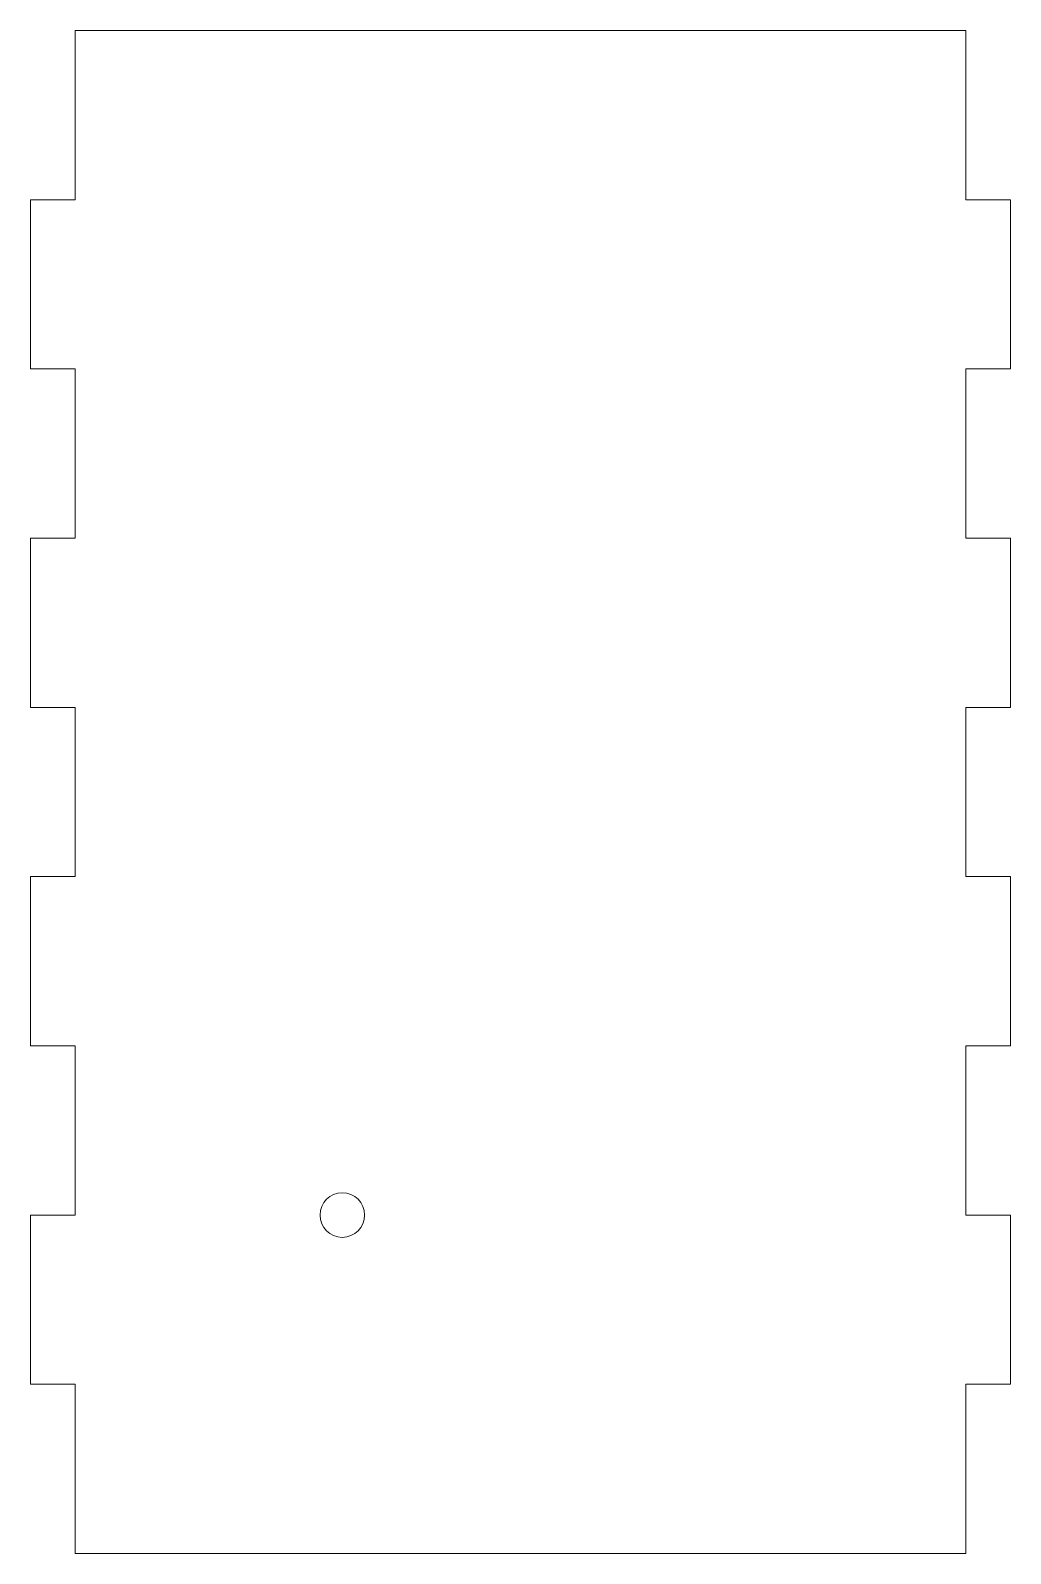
# Model space of a CAD drawing. Header units: millimetres. Extents: x 0 to 110, y 0 to 171.
import ezdxf

# ---------------------------------------------------------------- set-up
doc = ezdxf.new("R2010")
doc.units = ezdxf.units.MM
doc.layers.get('0').update_dxf_attribs({"lineweight": 0})

msp = doc.modelspace()

# ---------------------------------------------------------------- linework, layer by layer
at = {"color": 1, "true_color": 0xff0000}
for p, q in [((105, 171), (5, 171)), ((5, 171), (5, 152)), ((105, 152), (105, 171)), ((5, 152), (0, 152)), ((0, 152), (0, 133)), ((110, 152), (105, 152)), ((110, 133), (110, 152)), ((0, 133), (5, 133)), ((5, 133), (5, 114)), ((105, 114), (105, 133)), ((105, 133), (110, 133)), ((5, 114), (0, 114)), ((0, 114), (0, 95)), ((110, 114), (105, 114)), ((110, 95), (110, 114)), ((0, 95), (5, 95)), ((5, 95), (5, 76)), ((105, 76), (105, 95)), ((105, 95), (110, 95)), ((5, 76), (0, 76)), ((0, 76), (0, 57)), ((110, 76), (105, 76)), ((110, 57), (110, 76)), ((0, 57), (5, 57)), ((5, 57), (5, 38)), ((105, 38), (105, 57)), ((105, 57), (110, 57)), ((5, 38), (0, 38)), ((0, 38), (0, 19)), ((110, 38), (105, 38)), ((110, 19), (110, 38)), ((0, 19), (5, 19)), ((5, 19), (5, 0)), ((105, 0), (105, 19)), ((105, 19), (110, 19)), ((5, 0), (105, 0))]:
    msp.add_line(p, q, dxfattribs=at)
msp.add_circle((35, 38), 2.5, dxfattribs=at)

doc.saveas('drawing.dxf')
